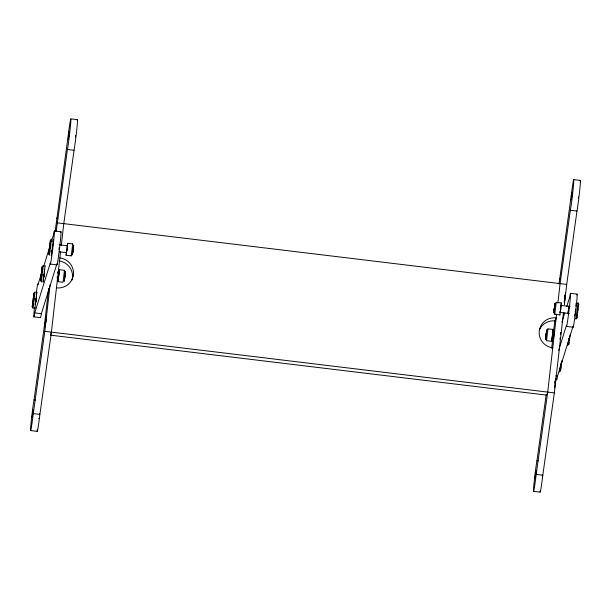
<?xml version="1.0" encoding="UTF-8"?>
<svg xmlns="http://www.w3.org/2000/svg" width="611" height="611" viewBox="0 0 611 611"><rect width="100%" height="100%" fill="white"/><g stroke="black" fill="none" stroke-linecap="round" stroke-linejoin="round"><path stroke-width="0.92" d="M560.524 370.572L560.547 370.992M33.017 307.738L33.047 308.372L35.048 291.821L34.873 292.371M35.446 303.262L35.423 304.179L35.606 303.362M41.235 281.335L41.273 281.969L43.274 265.411L42.961 266.686M44.443 272.063L44.588 270.07L44.29 271.628M559.47 371.358L559.5 371.992L560.799 363.698M567.688 344.948L567.726 345.589L568.925 338.089M575.913 318.545L575.952 319.179L577.975 302.666L577.716 303.499M66.439 252.503L59.175 251.908M554.735 313.787L554.757 314.291L559.867 314.894L560.761 309.09L561.295 302.941L556.209 302.33L556.071 302.766M559.821 314.405L559.844 314.909M555.712 379.041L555.712 378.629M576.975 317.483L576.99 318.178L578.754 303.881L578.319 305.844M34.873 307.593L34.888 308.593L36.889 292.043L36.309 294.96M553.176 338.884C553.436 339.869 554.589 329.138 553.849 332.987M35.453 303.4L35.461 303.835M560.134 312.007L560.142 312.442L569.231 313.542M71.227 255.123L71.235 255.864L72.694 243.896L67.607 243.285L67.111 245.92M546.524 339.953L546.532 340.694L551.641 341.297L553.07 329.344L552.634 331.536M36.347 297.129L36.362 296.472M51.347 254.336L51.339 255.788L53.356 239.268L52.852 241.528M576.127 303.407L575.89 306.279M44.534 271.017L44.542 270.39M43.694 276.806L43.755 276.065M58.251 278.349L58.228 279.189L58.725 276.119M565.496 293.639L565.503 292.478M64.277 280.174L64.247 281.281L65.446 271.551M560.592 369.296L560.806 367.058M44.557 270.971L44.473 271.758M555.712 379.484L555.705 378.14M564.457 300.345L564.404 301.773L564.686 300.337M568.864 342.389L568.765 344.581L570.231 334.492M554.712 385.801L554.658 387.259L554.925 385.9M577.082 315.986L577.319 313.634M43.266 278.998L43.114 282.19L45.107 265.632L44.939 266.19M43.687 276.584L43.778 275.767M57.739 273.14L57.732 271.91M554.666 385.969L554.574 387.886L554.979 385.724M564.411 300.475L564.327 302.392L564.732 300.23M65.186 273.781L64.575 278.952L64.842 275.752M66.301 252.595L66.148 255.245L67.294 245.752L59.13 244.759M551.764 338.654L551.618 341.312M33.2 305.179L33.269 304.499M49.651 252.374L49.789 250.984M553.26 337.86L553.658 334.377M46.031 319.102C46.444 312.091 44.206 331.811 45.588 322.913M555.605 380.34L555.552 381.134M58.129 278.471L57.93 281.656L63.04 282.251L64.468 270.306L59.382 269.688L58.885 272.323M559.989 312.252L560.043 311.732M35.11 304.721L35.255 303.293M36.217 298.466L36.148 299.115M43.748 275.966L43.847 275.118M44.473 271.857L44.374 272.705M52.699 245.454L52.561 246.638M552.642 333.797L552.703 332.017M560.6 334.561L560.745 332.445L560.592 333.018M562.067 360.291L560.585 370.969M555.2 383.227L555.407 381.241L555.101 383.036M36.217 298.588L36.118 299.451M43.778 275.637L43.885 274.782M44.443 272.185L44.336 273.048M51.622 251.205L51.698 250.479M52.668 245.782L52.378 248.249M46.054 319.125L45.031 326.312L45.306 322.829M45.955 319.859L46.23 316.376L45.298 322.692M66.584 250.8L66.729 249.456M555.536 381.043L555.071 384.884M64.461 278.242L64.751 275.798M41.64 276.661L41.884 274.469M39.547 413.441L39.387 414.823M72.74 251.365L72.465 254.879L73.679 245.21M569.162 339.395L569.315 338.066M36.148 299.268L35.996 300.452M44.297 273.384L44.374 272.865M45.962 319.996L45.626 322.776M66.477 250.93L66.614 249.716M552.573 334.461L552.046 338.326M542.431 474.556L542.27 475.969M50.11 284.703L44.794 331.322L33.277 413.609A16.673 0.588 -83.1 0 1 30.596 428.586A16.673 0.588 -83.1 0 1 34.025 399.93L44.29 326.587L48.643 288.453M55.12 231.661L68.188 135.818A16.673 0.588 -83.1 0 1 70.861 120.841A16.673 0.588 -83.1 0 1 67.431 149.489L56.197 231.309M37.187 429.854A16.673 0.588 -83.1 0 0 39.891 414.403L51.408 332.124L60.611 251.427M61.268 245.668L63.781 223.634L74.053 150.291A16.673 0.588 -83.1 0 0 76.803 129.41A16.673 0.588 -83.1 0 0 77.185 120.344M551.664 348.377L552.627 339.899M553.497 332.277L554.857 320.408M559.012 283.962L571.109 196.597A16.673 0.588 -83.1 0 1 573.79 181.62A16.673 0.588 -83.1 0 1 570.361 210.268L560.088 283.611L557.866 303.102M539.482 329.719A15.344 15.061 17.3 0 1 555.239 320.92L555.445 319.064M546.188 394.698L536.947 460.709A16.673 0.588 -83.1 0 0 533.518 489.358A16.673 0.588 -83.1 0 0 536.198 474.38L547.716 392.094L556.613 314.123M555.452 381.852L555.185 384.067M540.101 491.038A16.673 0.588 -83.1 0 0 542.812 475.182L554.337 392.896L563.518 312.381M564.388 304.752L566.71 284.413L576.975 211.07A16.673 0.588 -83.1 0 0 579.724 190.189A16.673 0.588 -83.1 0 0 580.106 181.123M36.11 299.611L35.835 301.803M52.554 246.798L52.431 247.875M59.175 247.6L58.954 249.425M75.665 135.482L75.443 137.307M568.314 310.251L568.031 313.749L568.963 306.019L568.551 308.402M575.585 309.166L575.211 312.267M72.976 250.143L73.412 247.379L72.801 252.549L72.785 251.747M33.658 300.879L33.949 298.512M50.11 248.066L50.4 245.706M57.953 281.64L59.397 269.734M58.763 275.805L59.076 272.155L58.916 272.88M35.751 300.322L35.988 298.474M58.465 275.508L58.679 273.781M66.996 250.021L67.607 243.285M578.502 196.963L578.312 198.453M561.211 363.461L561.379 362.094M564.915 297.939L565.129 295.579L564.877 297.244M577.701 310.312L577.876 308.937M35.797 299.955L35.942 298.832M52.241 247.142L52.439 245.668M58.587 275.217L58.748 273.965M560.6 309.685L560.99 305.408L570.086 306.508M564.862 296.679L565.106 294.846M555.109 382.211L555.376 380.248M35.919 301.078L35.789 302.162M44.145 274.675L44.061 275.401M52.241 245.928L52.34 245.118M66.912 250.029L66.462 252.786M73.03 248.944L73.656 245.133M564.862 296.472L565.114 294.617M555.116 381.967L555.3 380.554M564.885 298.939L565.358 294.846L564.854 299.337M42.281 271.299L42.487 269.741M57.342 276.623L57.151 278.013M560.272 337.402L559.989 339.334M44.099 274.988L44.007 275.752M560.554 310.006L560.15 312.442M574.997 313.863L574.691 316.04M35.736 302.498L35.789 302.017M44.328 269.963L44.435 269.237M43.961 276.096L44.015 275.614M52.431 245.805L52.485 245.324M560.799 305.576L560.929 304.706M34.369 295.419L34.567 294.112M43.977 275.92L43.87 276.707M65.064 273.484L65.43 271.536M44.305 271.414L44.527 270.398M50.919 241.925L51.019 241.307M43.931 276.203L43.709 277.394M52.095 250.296L51.866 251.373L52.072 250.296M43.855 276.699L43.679 277.707M35.591 303.316L35.469 303.835M64.277 271.001L64.468 270.306M72.503 244.591L72.694 243.896M51.263 239.879L51.5 239.008L49.453 255.215M38.898 418.283L38.798 418.672M561.158 303.377L561.295 302.941M547.891 328.97L553.07 329.344M41.846 272.254L37.966 284.695A16.673 0.588 -83.1 0 0 36.408 291.821M43.786 266.029L49.598 247.363M52.019 239.588L53.47 234.922A16.673 0.588 -83.1 0 1 53.279 244.469A16.673 0.588 -83.1 0 1 50.255 263.127L34.751 312.901L41.372 313.703L56.876 263.929M51.408 332.124L50.461 335.156L546.769 395.134L547.716 392.094M72.442 277.753L73.389 274.721A15.344 15.061 17.3 0 0 59.87 257.911M555.239 320.92L556.178 317.88A15.344 15.061 17.3 0 0 539.253 331.017A15.344 15.061 17.3 0 0 552.764 347.827M561.876 322.188L564.785 312.855M566.725 306.63L569.628 297.297A16.673 0.588 -83.1 0 1 569.444 306.844A16.673 0.588 -83.1 0 1 566.412 325.503L558.66 350.393M556.583 379.103A16.673 0.588 -83.1 0 0 557.53 376.078L573.034 326.305A16.673 0.588 -83.1 0 0 575.684 310.854A16.673 0.588 -83.1 0 0 576.83 294.953M554.78 314.275L556.224 302.376M546.555 340.686L547.983 328.733M50.43 240.008L48.704 254.336L50.469 240.039M545.585 339.449L546.761 329.741L545.554 339.449M70.807 118.847L77.421 119.649M573.729 179.619L580.351 180.421M68.188 135.818L68.6 135.871M571.109 196.597L571.522 196.643M67.431 149.489L74.053 150.291M570.361 210.268L576.975 211.07M56.663 218.104L57.908 218.257M559.592 278.876L560.417 278.983M57.167 222.839L566.71 284.413M54.341 230.958L60.963 231.76M570.506 293.333L577.12 294.128M66.148 255.245L71.235 255.864M50.331 264.059L56.945 264.861M566.489 326.434L573.103 327.236M555.636 375.849L557.53 376.078M33.88 316.872L40.494 317.667M44.29 326.587L45.535 326.74M44.794 331.322L554.337 392.896M34.025 399.93L35.262 400.083M536.947 460.709L538.192 460.862M33.277 413.609L39.891 414.403M536.198 474.38L542.812 475.182M30.649 430.579L37.271 431.381M533.579 491.351L540.193 492.153M58.931 260.943A15.344 15.061 17.3 0 1 72.014 279.968M73.389 274.721A15.344 15.061 17.3 0 1 56.456 287.85M41.372 313.703A16.673 0.588 -83.1 0 1 40.425 317.3M60.665 232.577A16.673 0.588 -83.1 0 1 59.588 247.959A16.673 0.588 -83.1 0 1 56.869 264.242M34.751 312.901A16.673 0.588 -83.1 0 1 34.399 308.364M553.765 312.817L554.964 303.3L553.765 312.817M32.23 306.73L32.253 307.15L33.987 292.814L32.23 306.73M40.456 280.327L40.479 280.747L42.205 266.411L40.456 280.327M32.146 417.596L33.101 410.164L32.146 417.596M68.34 138.957L69.303 131.548L68.34 138.957M535.076 478.375L536.038 470.959L535.076 478.375M571.27 199.736L572.217 192.305L571.27 199.736M45.466 322.196L45.413 323.219L45.863 319.66L45.466 322.196M546.501 331.941L545.883 337.119L546.501 331.941M554.719 305.538L554.108 310.716L554.719 305.538"/></g></svg>
